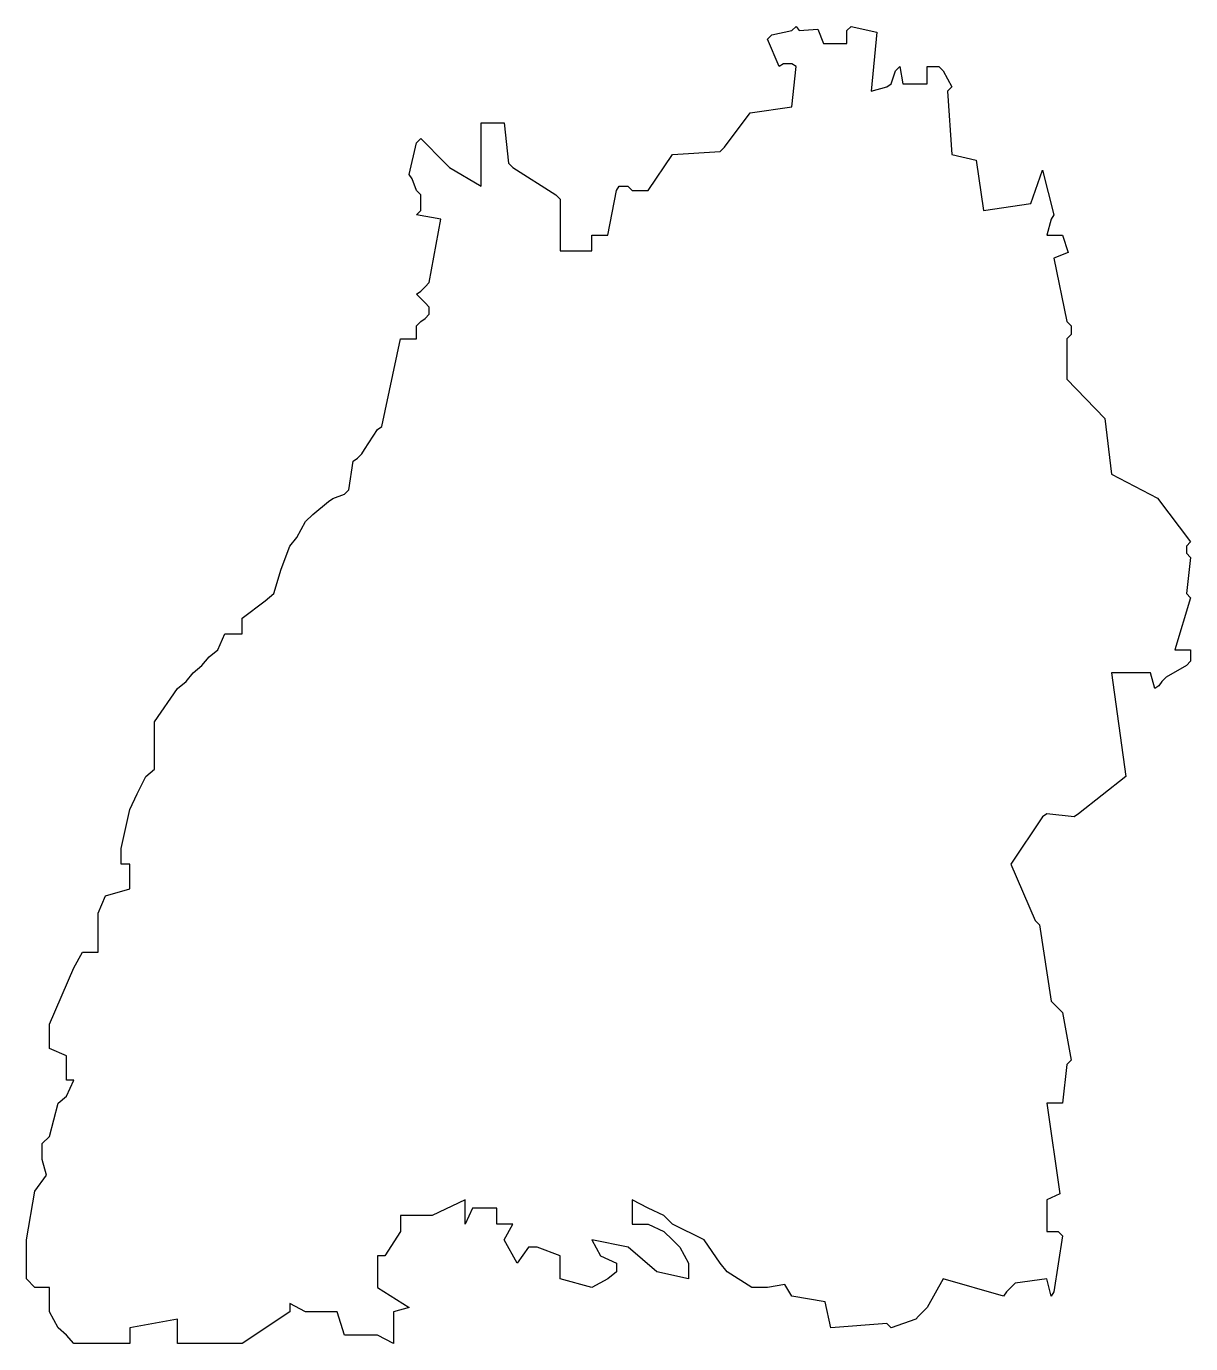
# Model space of a CAD drawing. Extents: x 0 to 229, y 0 to 258.
import ezdxf

# ---------------------------------------------------------------- set-up
doc = ezdxf.new("R2010")
doc.units = 0
doc.layers.add('background', color=7, linetype='CONTINUOUS')

msp = doc.modelspace()

# ---------------------------------------------------------------- linework, layer by layer
at = {"layer": 'background', "color": 7}
msp.add_lwpolyline([(9.656023, -0.100834), (8.244912, 1.592499), (6.551579, 3.00361), (4.858245, 6.108054), (4.858245, 10.905832), (2.036023, 10.905832), (0.342689, 12.599166), (0.342689, 20.219188), (2.036023, 29.814744), (4.293801, 32.919188), (3.447134, 36.023633), (3.447134, 39.128077), (4.858245, 40.539188), (6.551579, 47.030299), (8.244912, 48.44141), (9.656023, 51.545855), (8.244912, 51.545855), (8.244912, 56.343633), (4.858245, 57.754744), (4.858245, 59.448077), (4.858245, 62.552521), (9.656023, 73.559188), (11.349357, 76.663633), (14.453801, 76.663633), (14.453801, 84.283635), (15.864913, 87.670302), (20.662691, 89.081413), (20.662691, 93.879191), (18.969357, 93.879191), (18.969357, 96.983635), (20.662691, 104.603638), (22.073802, 107.708083), (23.767135, 111.094749), (25.460469, 112.50586), (25.460469, 114.199194), (25.460469, 117.303638), (25.460469, 118.714749), (25.460469, 121.819194), (29.976024, 128.310308), (31.669358, 129.721419), (33.080469, 131.414752), (34.773802, 132.825863), (36.184913, 134.519197), (37.878247, 135.930308), (39.289358, 139.034752), (42.676024, 139.034752), (42.676024, 142.139197), (47.19158, 145.525863), (48.884913, 146.936974), (50.296024, 151.734755), (51.989358, 156.250311), (53.400469, 157.943644), (55.093802, 161.048088), (56.504913, 162.459199), (59.609358, 164.999199), (60.456024, 165.563644), (62.713802, 166.410311), (63.560469, 167.256977), (64.407136, 172.901422), (65.253802, 173.465866), (66.100469, 174.312533), (66.664913, 175.159199), (69.204913, 179.110313), (70.05158, 179.674758), (73.720469, 196.890313), (76.824916, 196.890313), (76.824916, 199.430316), (77.671583, 200.276983), (78.51825, 200.841427), (79.364916, 201.688094), (79.364916, 203.099205), (78.51825, 203.945872), (76.824916, 205.639205), (77.671583, 206.203649), (78.51825, 207.050316), (79.364916, 207.896983), (81.622694, 220.314761), (76.824916, 221.161427), (77.671583, 222.008094), (77.671583, 225.112541), (76.824916, 225.959208), (75.97825, 228.216986), (75.413805, 229.063652), (76.824916, 235.272541), (77.671583, 236.119208), (82.469361, 231.32143), (83.316027, 230.474763), (89.524916, 226.805875), (89.524916, 239.223652), (94.040472, 239.223652), (94.887138, 231.32143), (95.733805, 230.474763), (104.200472, 225.112541), (105.047138, 224.265875), (105.047138, 214.105872), (111.256027, 214.105872), (111.256027, 217.210316), (114.360472, 217.210316), (116.053805, 225.959208), (116.61825, 226.805875), (118.311583, 226.805875), (119.15825, 225.959208), (122.262697, 225.959208), (127.060475, 233.014763), (136.373808, 233.579208), (137.220475, 234.425875), (142.300475, 241.199208), (150.484919, 242.328097), (151.331586, 250.230322), (150.484919, 250.794766), (148.791586, 250.794766), (147.944919, 250.230322), (145.687141, 255.592544), (146.533808, 256.439211), (150.484919, 257.285877), (151.331586, 258.132544), (151.89603, 257.285877), (155.564919, 257.5681), (156.693808, 254.745877), (161.209363, 254.745877), (161.209363, 257.285877), (162.05603, 258.132544), (167.13603, 257.003655), (166.007141, 245.432541), (169.111589, 246.279208), (169.958255, 246.843655), (170.804922, 249.383655), (171.651589, 250.230322), (172.216033, 246.843655), (177.013811, 246.843655), (177.013811, 250.230322), (179.271589, 250.230322), (180.118255, 249.383655), (181.811589, 246.279208), (180.964922, 245.432541), (181.811589, 233.014763), (186.609366, 231.885875), (188.020477, 222.008094), (197.333811, 223.419208), (199.591589, 229.910319), (201.849366, 221.161427), (201.284922, 220.314761), (200.438255, 217.210316), (203.5427, 217.210316), (204.671589, 213.823649), (201.849366, 212.694761), (204.389366, 200.276983), (205.236033, 199.430316), (205.236033, 197.73698), (204.389366, 196.890313), (204.389366, 188.988091), (211.832977, 181.262257), (213.138255, 170.361422), (222.169369, 165.634199), (228.66048, 157.096977), (227.813814, 156.250311), (227.813814, 154.839199), (228.66048, 153.992533), (227.813814, 146.936974), (228.66048, 146.090308), (225.556036, 135.930308), (228.66048, 135.930308), (228.66048, 133.67253), (227.813814, 132.825863), (223.862702, 130.568085), (223.016036, 129.721419), (222.451591, 128.874752), (221.604925, 128.310308), (220.758258, 131.414752), (213.138255, 131.414752), (215.96048, 111.094749), (206.647144, 103.756969), (205.800477, 103.192524), (200.438255, 103.756969), (199.591589, 103.192524), (193.3827, 93.879191), (198.180477, 82.872524), (199.027144, 82.025858), (201.284922, 67.068077), (201.849366, 66.503633), (202.696033, 65.656966), (203.5427, 64.810299), (205.236033, 55.496966), (204.389366, 54.650299), (203.5427, 47.030299), (200.438255, 47.030299), (202.978255, 29.250299), (200.438255, 28.12141), (200.438255, 21.912521), (202.696033, 21.912521), (203.5427, 21.065855), (201.849366, 10.059166), (201.284922, 9.212499), (200.438255, 12.599166), (194.229366, 11.752499), (193.3827, 10.905832), (192.536033, 10.059166), (191.971589, 9.212499), (180.118255, 12.599166), (177.013811, 6.954721), (176.167144, 6.108054), (175.320477, 5.261388), (174.756033, 4.696943), (169.958255, 3.00361), (169.111589, 3.850277), (158.104919, 3.00361), (156.97603, 8.08361), (150.484919, 9.212499), (149.073808, 11.470277), (145.687141, 10.905832), (142.582697, 10.905832), (137.784919, 14.010305), (136.373808, 15.703633), (133.269363, 20.219188), (127.060475, 23.323633), (125.367141, 25.016966), (122.262697, 26.428077), (119.15825, 28.12141), (119.15825, 23.323633), (122.262697, 23.323633), (125.367141, 21.912521), (127.060475, 20.219188), (128.471586, 18.808077), (130.164919, 15.703633), (130.164919, 12.599166), (123.95603, 14.010305), (118.346861, 18.808078), (111.256027, 20.219188), (112.949361, 17.114744), (116.053805, 15.703633), (116.053805, 14.010305), (114.360472, 12.599166), (111.256027, 10.905832), (105.047138, 12.599166), (105.047138, 17.114744), (100.531583, 18.808077), (98.83825, 18.808077), (96.580472, 15.703633), (94.040472, 20.219188), (95.733805, 23.323633), (92.629361, 23.323633), (92.629361, 26.428077), (87.831583, 26.428077), (86.420472, 23.323633), (86.420472, 28.12141), (79.929361, 25.016966), (73.720469, 25.016966), (73.720469, 21.912521), (70.616024, 17.114744), (69.204913, 17.114744), (69.204913, 10.905832), (75.413805, 6.954721), (72.309358, 6.108054), (72.309358, -0.100834), (69.204913, 1.592499), (67.51158, 1.592499), (62.713802, 1.592499), (61.302691, 6.108054), (55.093802, 6.108054), (51.989358, 7.801388), (51.989358, 6.108054), (42.676024, -0.100834), (40.982691, -0.100834), (29.976024, -0.100834), (29.976024, 4.696943), (20.662691, 3.00361), (20.662691, -0.100834), (9.656023, -0.100834), (9.656023, -0.100834)], dxfattribs=at)

doc.saveas('drawing.dxf')
